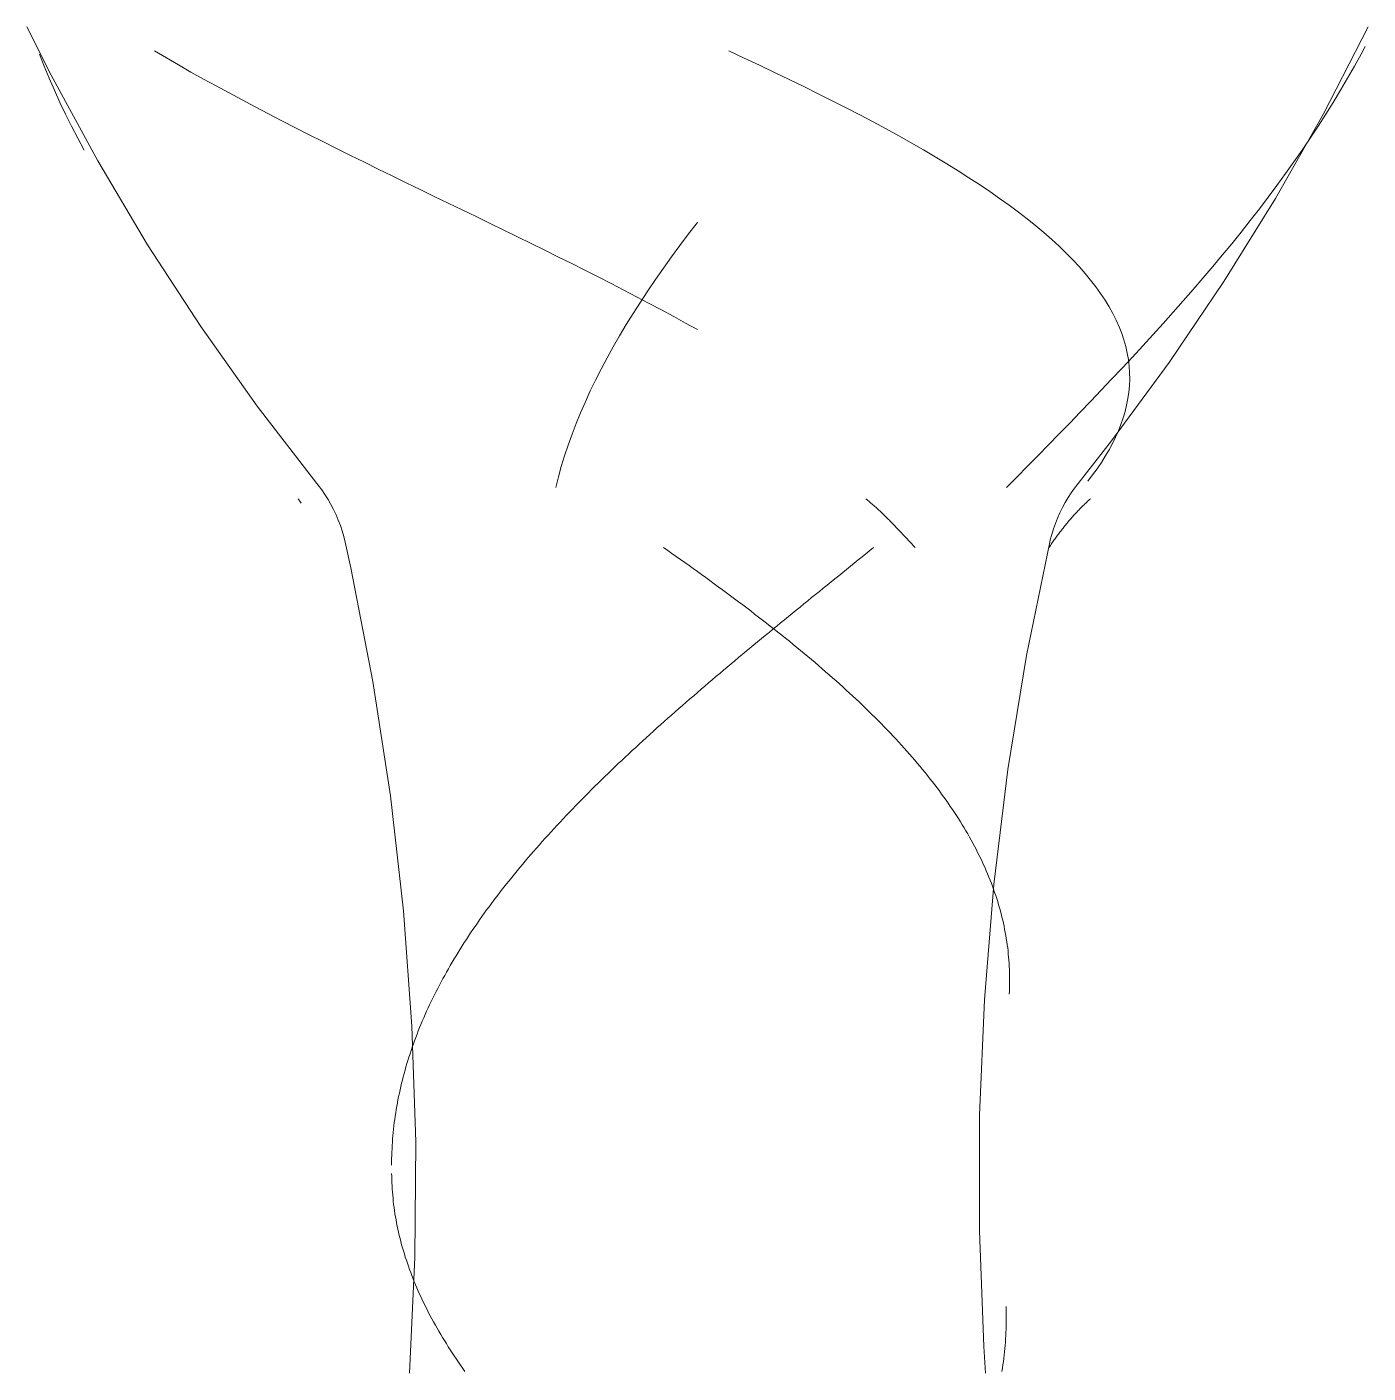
# Model space of a CAD drawing. Header units: inches. Extents: x -54880 to -186, y -265 to 853.
# Drawn here: x -53997.91 to -53979.28, y 101.31 to 120 of the extents above; entities that cross this region are included whole.
import ezdxf

# ---------------------------------------------------------------- set-up
doc = ezdxf.new("R2010")
doc.units = ezdxf.units.IN
doc.header["$MEASUREMENT"] = 0
doc.layers.add('Q-SPCQ', color=91, linetype='Continuous', lineweight=9)

# ---------------------------------------------------------------- blocks, each defined once
blk = doc.blocks.new('FP_245-Section 1')
at = {"layer": 'Q-SPCQ'}
for p, q in [((22155.267, 112.687), (22155.213, 112.644)), ((22155.321, 112.731), (22155.267, 112.687)), ((22155.374, 112.774), (22155.321, 112.731)), ((22155.052, 112.513), (22154.998, 112.469)), ((22155.106, 112.557), (22155.052, 112.513)), ((22155.16, 112.6), (22155.106, 112.557)), ((22155.213, 112.644), (22155.16, 112.6)), ((22152.928, 112.439), (22152.986, 112.397)), ((22152.986, 112.397), (22153.044, 112.355)), ((22153.044, 112.355), (22153.102, 112.313)), ((22153.102, 112.313), (22153.16, 112.271)), ((22154.837, 112.339), (22154.783, 112.295)), ((22154.891, 112.382), (22154.837, 112.339)), ((22154.945, 112.426), (22154.891, 112.382)), ((22154.998, 112.469), (22154.945, 112.426)), ((22153.16, 112.271), (22153.217, 112.229)), ((22153.217, 112.229), (22153.274, 112.187)), ((22153.274, 112.187), (22153.331, 112.145)), ((22153.331, 112.145), (22153.388, 112.103)), ((22154.621, 112.164), (22154.567, 112.12)), ((22154.675, 112.208), (22154.621, 112.164)), ((22154.729, 112.251), (22154.675, 112.208)), ((22154.783, 112.295), (22154.729, 112.251)), ((22153.388, 112.103), (22153.444, 112.061)), ((22153.444, 112.061), (22153.5, 112.019)), ((22153.5, 112.019), (22153.556, 111.976)), ((22153.556, 111.976), (22153.612, 111.934)), ((22154.352, 111.945), (22154.298, 111.902)), ((22154.406, 111.989), (22154.352, 111.945)), ((22154.459, 112.033), (22154.406, 111.989)), ((22154.513, 112.077), (22154.459, 112.033)), ((22154.567, 112.12), (22154.513, 112.077)), ((22153.612, 111.934), (22153.667, 111.892)), ((22153.667, 111.892), (22153.722, 111.85)), ((22153.722, 111.85), (22153.777, 111.808)), ((22153.777, 111.808), (22153.831, 111.766)), ((22153.831, 111.766), (22153.885, 111.724)), ((22154.137, 111.77), (22154.083, 111.727)), ((22154.191, 111.814), (22154.137, 111.77)), ((22154.244, 111.858), (22154.191, 111.814)), ((22154.298, 111.902), (22154.244, 111.858)), ((22153.923, 111.595), (22153.87, 111.551)), ((22153.885, 111.724), (22153.939, 111.682)), ((22153.976, 111.639), (22153.923, 111.595)), ((22153.939, 111.682), (22153.993, 111.639)), ((22154.03, 111.683), (22153.976, 111.639)), ((22153.993, 111.639), (22154.046, 111.597)), ((22154.083, 111.727), (22154.03, 111.683)), ((22154.046, 111.597), (22154.099, 111.555)), ((22153.71, 111.42), (22153.657, 111.376)), ((22153.763, 111.464), (22153.71, 111.42)), ((22153.816, 111.508), (22153.763, 111.464)), ((22153.87, 111.551), (22153.816, 111.508)), ((22154.099, 111.555), (22154.152, 111.513)), ((22154.152, 111.513), (22154.204, 111.471)), ((22154.204, 111.471), (22154.256, 111.428)), ((22154.256, 111.428), (22154.308, 111.386)), ((22154.308, 111.386), (22154.359, 111.344)), ((22153.446, 111.201), (22153.394, 111.157)), ((22153.499, 111.244), (22153.446, 111.201)), ((22153.551, 111.288), (22153.499, 111.244)), ((22153.604, 111.332), (22153.551, 111.288)), ((22153.657, 111.376), (22153.604, 111.332)), ((22154.359, 111.344), (22154.41, 111.302)), ((22154.41, 111.302), (22154.461, 111.26)), ((22154.461, 111.26), (22154.511, 111.217)), ((22154.511, 111.217), (22154.561, 111.175)), ((22153.237, 111.025), (22153.185, 110.981)), ((22153.289, 111.069), (22153.237, 111.025)), ((22153.341, 111.113), (22153.289, 111.069)), ((22153.394, 111.157), (22153.341, 111.113)), ((22154.561, 111.175), (22154.61, 111.133)), ((22154.61, 111.133), (22154.66, 111.091)), ((22154.66, 111.091), (22154.708, 111.048)), ((22154.708, 111.048), (22154.757, 111.006)), ((22154.757, 111.006), (22154.805, 110.964)), ((22153.03, 110.849), (22152.979, 110.805)), ((22153.082, 110.893), (22153.03, 110.849)), ((22153.133, 110.937), (22153.082, 110.893)), ((22153.185, 110.981), (22153.133, 110.937)), ((22154.805, 110.964), (22154.853, 110.921)), ((22154.853, 110.921), (22154.9, 110.879)), ((22154.9, 110.879), (22154.947, 110.837)), ((22154.947, 110.837), (22154.994, 110.794)), ((22152.979, 110.805), (22152.928, 110.761)), ((22154.994, 110.794), (22155.04, 110.752)), ((22155.04, 110.752), (22155.085, 110.71)), ((22155.085, 110.71), (22155.131, 110.667)), ((22155.131, 110.667), (22155.176, 110.625)), ((22155.176, 110.625), (22155.22, 110.583)), ((22155.22, 110.583), (22155.264, 110.54)), ((22155.264, 110.54), (22155.308, 110.498)), ((22155.308, 110.498), (22155.351, 110.455)), ((22155.351, 110.455), (22155.394, 110.413)), ((22155.394, 110.413), (22155.437, 110.371)), ((22155.437, 110.371), (22155.479, 110.328)), ((22155.479, 110.328), (22155.52, 110.286)), ((22155.52, 110.286), (22155.561, 110.243)), ((22155.561, 110.243), (22155.602, 110.201)), ((22155.602, 110.201), (22155.642, 110.159)), ((22155.642, 110.159), (22155.682, 110.116)), ((22155.682, 110.116), (22155.721, 110.074)), ((22155.721, 110.074), (22155.76, 110.031)), ((22155.76, 110.031), (22155.799, 109.989)), ((22155.799, 109.989), (22155.837, 109.946)), ((22155.837, 109.946), (22155.874, 109.904)), ((22155.874, 109.904), (22155.911, 109.861)), ((22155.911, 109.861), (22155.948, 109.819)), ((22155.948, 109.819), (22155.984, 109.776)), ((22155.984, 109.776), (22156.02, 109.734)), ((22156.02, 109.734), (22156.055, 109.691)), ((22156.055, 109.691), (22156.089, 109.649)), ((22156.089, 109.649), (22156.124, 109.606)), ((22156.124, 109.606), (22156.157, 109.564)), ((22156.157, 109.564), (22156.191, 109.521)), ((22156.191, 109.521), (22156.224, 109.479)), ((22156.224, 109.479), (22156.256, 109.436)), ((22156.256, 109.436), (22156.288, 109.393)), ((22156.288, 109.393), (22156.319, 109.351)), ((22156.319, 109.351), (22156.35, 109.308)), ((22156.35, 109.308), (22156.38, 109.266)), ((22156.38, 109.266), (22156.41, 109.223)), ((22156.41, 109.223), (22156.439, 109.18)), ((22156.439, 109.18), (22156.468, 109.138)), ((22156.468, 109.138), (22156.497, 109.095)), ((22156.497, 109.095), (22156.525, 109.053)), ((22156.525, 109.053), (22156.552, 109.01)), ((22156.552, 109.01), (22156.579, 108.967)), ((22156.579, 108.967), (22156.605, 108.925)), ((22156.605, 108.925), (22156.631, 108.882)), ((22156.631, 108.882), (22156.656, 108.84)), ((22156.656, 108.84), (22156.681, 108.797)), ((22156.681, 108.797), (22156.706, 108.754)), ((22156.706, 108.754), (22156.729, 108.712)), ((22156.729, 108.712), (22156.753, 108.669)), ((22156.753, 108.669), (22156.775, 108.626)), ((22156.775, 108.626), (22156.798, 108.584)), ((22156.798, 108.584), (22156.819, 108.541)), ((22156.819, 108.541), (22156.841, 108.498)), ((22156.841, 108.498), (22156.861, 108.455)), ((22156.861, 108.455), (22156.882, 108.413)), ((22156.882, 108.413), (22156.901, 108.37)), ((22156.901, 108.37), (22156.921, 108.327)), ((22156.921, 108.327), (22156.939, 108.285)), ((22156.939, 108.285), (22156.957, 108.242)), ((22156.957, 108.242), (22156.975, 108.199)), ((22156.975, 108.199), (22156.992, 108.157)), ((22156.992, 108.157), (22157.009, 108.114)), ((22157.009, 108.114), (22157.025, 108.071)), ((22157.025, 108.071), (22157.04, 108.028)), ((22157.04, 108.028), (22157.055, 107.986)), ((22157.055, 107.986), (22157.07, 107.943)), ((22157.07, 107.943), (22157.084, 107.9)), ((22157.084, 107.9), (22157.097, 107.857)), ((22157.097, 107.857), (22157.11, 107.815)), ((22157.11, 107.815), (22157.122, 107.772)), ((22157.122, 107.772), (22157.134, 107.729)), ((22157.134, 107.729), (22157.145, 107.686)), ((22157.145, 107.686), (22157.156, 107.643)), ((22157.156, 107.643), (22157.167, 107.601)), ((22157.167, 107.601), (22157.176, 107.558)), ((22157.176, 107.558), (22157.186, 107.515)), ((22157.186, 107.515), (22157.194, 107.472)), ((22157.194, 107.472), (22157.202, 107.429)), ((22157.202, 107.429), (22157.21, 107.387)), ((22157.21, 107.387), (22157.217, 107.344)), ((22157.217, 107.344), (22157.224, 107.301)), ((22157.224, 107.301), (22157.23, 107.258)), ((22157.23, 107.258), (22157.236, 107.215)), ((22157.236, 107.215), (22157.241, 107.173)), ((22157.241, 107.173), (22157.245, 107.13)), ((22157.245, 107.13), (22157.249, 107.087)), ((22157.249, 107.087), (22157.253, 107.044)), ((22157.253, 107.044), (22157.256, 107.001)), ((22157.256, 107.001), (22157.258, 106.958)), ((22157.258, 106.958), (22157.26, 106.916)), ((22157.26, 106.916), (22157.261, 106.873)), ((22157.261, 106.873), (22157.262, 106.83)), ((22157.262, 106.83), (22157.263, 106.787)), ((22157.263, 106.787), (22157.262, 106.744)), ((22157.262, 106.744), (22157.262, 106.701)), ((22157.259, 106.616), (22157.257, 106.573)), ((22157.261, 106.658), (22157.259, 106.616)), ((22157.262, 106.701), (22157.261, 106.658)), ((22157.214, 102.239), (22157.215, 102.194)), ((22157.215, 102.194), (22157.216, 102.149)), ((22157.216, 102.149), (22157.217, 102.104)), ((22157.217, 102.058), (22157.216, 102.013)), ((22157.217, 102.104), (22157.217, 102.058)), ((22157.212, 101.878), (22157.21, 101.832)), ((22157.214, 101.923), (22157.212, 101.878)), ((22157.216, 101.968), (22157.214, 101.923)), ((22157.216, 102.013), (22157.216, 101.968)), ((22157.201, 101.697), (22157.197, 101.652)), ((22157.204, 101.742), (22157.201, 101.697)), ((22157.207, 101.787), (22157.204, 101.742)), ((22157.21, 101.832), (22157.207, 101.787)), ((22157.182, 101.516), (22157.176, 101.471)), ((22157.187, 101.561), (22157.182, 101.516)), ((22157.192, 101.606), (22157.187, 101.561)), ((22157.197, 101.652), (22157.192, 101.606)), ((22157.163, 101.38), (22157.156, 101.335)), ((22157.17, 101.426), (22157.163, 101.38)), ((22157.176, 101.471), (22157.17, 101.426))]:
    blk.add_line(p, q, dxfattribs=at)
at = {"layer": 'Q-SPCQ', "flags": 128}
blk.add_lwpolyline([(22157.82, 112.849), (22157.498, 111.275), (22157.24, 109.69), (22157.045, 108.096), (22156.913, 106.496), (22156.846, 104.891), (22156.843, 103.285), (22156.905, 101.68), (22156.928, 101.312)], dxfattribs=at)
blk = doc.blocks.new('FP_246-Section 1')
at = {"layer": 'Q-SPCQ'}
for p, q in [((22152.455, 112.774), (22152.515, 112.733)), ((22152.515, 112.733), (22152.574, 112.691)), ((22152.574, 112.691), (22152.634, 112.649)), ((22152.634, 112.649), (22152.693, 112.607)), ((22152.693, 112.607), (22152.752, 112.565)), ((22152.752, 112.565), (22152.811, 112.523)), ((22152.811, 112.523), (22152.869, 112.481)), ((22152.869, 112.481), (22152.928, 112.439)), ((22152.824, 110.671), (22152.772, 110.627)), ((22152.876, 110.716), (22152.824, 110.671)), ((22152.928, 110.761), (22152.876, 110.716)), ((22152.567, 110.447), (22152.517, 110.402)), ((22152.618, 110.492), (22152.567, 110.447)), ((22152.67, 110.537), (22152.618, 110.492)), ((22152.721, 110.582), (22152.67, 110.537)), ((22152.772, 110.627), (22152.721, 110.582)), ((22152.366, 110.268), (22152.316, 110.223)), ((22152.416, 110.312), (22152.366, 110.268)), ((22152.466, 110.357), (22152.416, 110.312)), ((22152.517, 110.402), (22152.466, 110.357)), ((22152.168, 110.088), (22152.119, 110.043)), ((22152.217, 110.133), (22152.168, 110.088)), ((22152.266, 110.178), (22152.217, 110.133)), ((22152.316, 110.223), (22152.266, 110.178)), ((22151.973, 109.908), (22151.925, 109.863)), ((22152.021, 109.953), (22151.973, 109.908)), ((22152.07, 109.998), (22152.021, 109.953)), ((22152.119, 110.043), (22152.07, 109.998)), ((22151.782, 109.728), (22151.735, 109.683)), ((22151.829, 109.773), (22151.782, 109.728)), ((22151.877, 109.818), (22151.829, 109.773)), ((22151.925, 109.863), (22151.877, 109.818)), ((22151.596, 109.548), (22151.55, 109.503)), ((22151.642, 109.593), (22151.596, 109.548)), ((22151.688, 109.638), (22151.642, 109.593)), ((22151.735, 109.683), (22151.688, 109.638)), ((22151.368, 109.323), (22151.324, 109.277)), ((22151.413, 109.368), (22151.368, 109.323)), ((22151.458, 109.413), (22151.413, 109.368)), ((22151.504, 109.458), (22151.458, 109.413)), ((22151.55, 109.503), (22151.504, 109.458)), ((22151.192, 109.142), (22151.149, 109.097)), ((22151.236, 109.187), (22151.192, 109.142)), ((22151.28, 109.232), (22151.236, 109.187)), ((22151.324, 109.277), (22151.28, 109.232)), ((22151.02, 108.962), (22150.978, 108.917)), ((22151.063, 109.007), (22151.02, 108.962)), ((22151.105, 109.052), (22151.063, 109.007)), ((22151.149, 109.097), (22151.105, 109.052)), ((22150.853, 108.781), (22150.813, 108.736)), ((22150.895, 108.826), (22150.853, 108.781)), ((22150.936, 108.871), (22150.895, 108.826)), ((22150.978, 108.917), (22150.936, 108.871)), ((22150.692, 108.6), (22150.652, 108.555)), ((22150.732, 108.646), (22150.692, 108.6)), ((22150.772, 108.691), (22150.732, 108.646)), ((22150.813, 108.736), (22150.772, 108.691)), ((22150.536, 108.42), (22150.497, 108.374)), ((22150.574, 108.465), (22150.536, 108.42)), ((22150.613, 108.51), (22150.574, 108.465)), ((22150.652, 108.555), (22150.613, 108.51)), ((22150.385, 108.239), (22150.348, 108.194)), ((22150.422, 108.284), (22150.385, 108.239)), ((22150.46, 108.329), (22150.422, 108.284)), ((22150.497, 108.374), (22150.46, 108.329)), ((22150.24, 108.058), (22150.204, 108.013)), ((22150.275, 108.103), (22150.24, 108.058)), ((22150.312, 108.148), (22150.275, 108.103)), ((22150.348, 108.194), (22150.312, 108.148)), ((22150.067, 107.832), (22150.033, 107.786)), ((22150.1, 107.877), (22150.067, 107.832)), ((22150.135, 107.922), (22150.1, 107.877)), ((22150.169, 107.967), (22150.135, 107.922)), ((22150.204, 108.013), (22150.169, 107.967)), ((22149.935, 107.65), (22149.903, 107.605)), ((22149.967, 107.696), (22149.935, 107.65)), ((22150, 107.741), (22149.967, 107.696)), ((22150.033, 107.786), (22150, 107.741)), ((22149.809, 107.469), (22149.778, 107.424)), ((22149.84, 107.514), (22149.809, 107.469)), ((22149.871, 107.56), (22149.84, 107.514)), ((22149.903, 107.605), (22149.871, 107.56)), ((22149.689, 107.288), (22149.66, 107.243)), ((22149.719, 107.333), (22149.689, 107.288)), ((22149.748, 107.379), (22149.719, 107.333)), ((22149.778, 107.424), (22149.748, 107.379)), ((22149.576, 107.107), (22149.549, 107.061)), ((22149.604, 107.152), (22149.576, 107.107)), ((22149.632, 107.197), (22149.604, 107.152)), ((22149.66, 107.243), (22149.632, 107.197)), ((22149.469, 106.925), (22149.443, 106.88)), ((22149.495, 106.97), (22149.469, 106.925)), ((22149.522, 107.016), (22149.495, 106.97)), ((22149.549, 107.061), (22149.522, 107.016)), ((22149.369, 106.744), (22149.345, 106.698)), ((22149.393, 106.789), (22149.369, 106.744)), ((22149.418, 106.834), (22149.393, 106.789)), ((22149.443, 106.88), (22149.418, 106.834)), ((22149.275, 106.562), (22149.252, 106.517)), ((22149.298, 106.608), (22149.275, 106.562)), ((22149.321, 106.653), (22149.298, 106.608)), ((22149.345, 106.698), (22149.321, 106.653)), ((22149.167, 106.335), (22149.147, 106.29)), ((22149.188, 106.381), (22149.167, 106.335)), ((22149.209, 106.426), (22149.188, 106.381)), ((22149.23, 106.471), (22149.209, 106.426)), ((22149.252, 106.517), (22149.23, 106.471)), ((22149.088, 106.153), (22149.07, 106.108)), ((22149.107, 106.199), (22149.088, 106.153)), ((22149.127, 106.244), (22149.107, 106.199)), ((22149.147, 106.29), (22149.127, 106.244)), ((22149.016, 105.972), (22148.999, 105.926)), ((22149.034, 106.017), (22149.016, 105.972)), ((22149.051, 106.063), (22149.034, 106.017)), ((22149.07, 106.108), (22149.051, 106.063)), ((22148.951, 105.79), (22148.936, 105.745)), ((22148.967, 105.835), (22148.951, 105.79)), ((22148.983, 105.881), (22148.967, 105.835)), ((22148.999, 105.926), (22148.983, 105.881)), ((22148.893, 105.608), (22148.88, 105.563)), ((22148.907, 105.654), (22148.893, 105.608)), ((22148.921, 105.699), (22148.907, 105.654)), ((22148.936, 105.745), (22148.921, 105.699)), ((22148.842, 105.426), (22148.83, 105.381)), ((22148.854, 105.472), (22148.842, 105.426)), ((22148.867, 105.517), (22148.854, 105.472)), ((22148.88, 105.563), (22148.867, 105.517)), ((22148.798, 105.245), (22148.788, 105.199)), ((22148.808, 105.29), (22148.798, 105.245)), ((22148.819, 105.336), (22148.808, 105.29)), ((22148.83, 105.381), (22148.819, 105.336)), ((22148.76, 105.063), (22148.752, 105.017)), ((22148.769, 105.108), (22148.76, 105.063)), ((22148.778, 105.154), (22148.769, 105.108)), ((22148.788, 105.199), (22148.778, 105.154)), ((22148.73, 104.881), (22148.724, 104.835)), ((22148.737, 104.926), (22148.73, 104.881)), ((22148.745, 104.972), (22148.737, 104.926)), ((22148.752, 105.017), (22148.745, 104.972)), ((22148.703, 104.654), (22148.698, 104.608)), ((22148.707, 104.699), (22148.703, 104.654)), ((22148.712, 104.744), (22148.707, 104.699)), ((22148.718, 104.79), (22148.712, 104.744)), ((22148.724, 104.835), (22148.718, 104.79)), ((22148.688, 104.472), (22148.686, 104.426)), ((22148.691, 104.517), (22148.688, 104.472)), ((22148.695, 104.563), (22148.691, 104.517)), ((22148.698, 104.608), (22148.695, 104.563)), ((22148.683, 104.335), (22148.681, 104.29)), ((22148.681, 104.29), (22148.681, 104.244)), ((22148.684, 104.381), (22148.683, 104.335)), ((22148.686, 104.426), (22148.684, 104.381)), ((22148.681, 104.244), (22148.681, 104.199)), ((22148.681, 104.084), (22148.682, 104.041)), ((22148.682, 104.041), (22148.683, 103.998)), ((22148.683, 103.998), (22148.684, 103.955)), ((22148.684, 103.955), (22148.686, 103.912)), ((22148.686, 103.912), (22148.689, 103.869)), ((22148.689, 103.869), (22148.692, 103.826)), ((22148.692, 103.826), (22148.696, 103.783)), ((22148.696, 103.783), (22148.7, 103.74)), ((22148.7, 103.74), (22148.704, 103.697)), ((22148.704, 103.697), (22148.709, 103.654)), ((22148.709, 103.654), (22148.715, 103.611)), ((22148.715, 103.611), (22148.721, 103.568)), ((22148.721, 103.568), (22148.727, 103.525)), ((22148.727, 103.525), (22148.735, 103.482)), ((22148.735, 103.482), (22148.742, 103.439)), ((22148.742, 103.439), (22148.75, 103.396)), ((22148.75, 103.396), (22148.759, 103.353)), ((22148.759, 103.353), (22148.768, 103.31)), ((22148.768, 103.31), (22148.777, 103.267)), ((22148.777, 103.267), (22148.787, 103.224)), ((22148.787, 103.224), (22148.798, 103.181)), ((22148.798, 103.181), (22148.809, 103.138)), ((22148.809, 103.138), (22148.82, 103.095)), ((22148.82, 103.095), (22148.832, 103.052)), ((22148.832, 103.052), (22148.845, 103.009)), ((22148.845, 103.009), (22148.858, 102.966)), ((22148.858, 102.966), (22148.871, 102.923)), ((22148.871, 102.923), (22148.885, 102.881)), ((22148.885, 102.881), (22148.9, 102.838)), ((22148.9, 102.838), (22148.914, 102.795)), ((22148.914, 102.795), (22148.93, 102.752)), ((22148.93, 102.752), (22148.946, 102.709)), ((22148.946, 102.709), (22148.962, 102.666)), ((22148.962, 102.666), (22148.979, 102.623)), ((22148.979, 102.623), (22148.996, 102.58)), ((22148.996, 102.58), (22149.014, 102.537)), ((22149.014, 102.537), (22149.032, 102.494)), ((22149.032, 102.494), (22149.051, 102.451)), ((22149.051, 102.451), (22149.07, 102.408)), ((22149.07, 102.408), (22149.09, 102.365)), ((22149.09, 102.365), (22149.11, 102.322)), ((22149.11, 102.322), (22149.131, 102.279)), ((22149.131, 102.279), (22149.152, 102.236)), ((22149.152, 102.236), (22149.173, 102.193)), ((22149.173, 102.193), (22149.195, 102.15)), ((22149.195, 102.15), (22149.218, 102.108)), ((22149.218, 102.108), (22149.241, 102.065)), ((22149.241, 102.065), (22149.264, 102.022)), ((22149.264, 102.022), (22149.288, 101.979)), ((22149.288, 101.979), (22149.312, 101.936)), ((22149.312, 101.936), (22149.337, 101.893)), ((22149.337, 101.893), (22149.362, 101.85)), ((22149.362, 101.85), (22149.388, 101.807)), ((22149.388, 101.807), (22149.414, 101.764)), ((22149.414, 101.764), (22149.441, 101.721)), ((22149.441, 101.721), (22149.468, 101.678)), ((22149.468, 101.678), (22149.495, 101.635)), ((22149.495, 101.635), (22149.523, 101.593)), ((22149.523, 101.593), (22149.551, 101.55)), ((22149.551, 101.55), (22149.58, 101.507)), ((22149.58, 101.507), (22149.609, 101.464)), ((22149.609, 101.464), (22149.639, 101.421)), ((22149.639, 101.421), (22149.669, 101.378)), ((22149.669, 101.378), (22149.699, 101.335))]:
    blk.add_line(p, q, dxfattribs=at)
at = {"layer": 'Q-SPCQ', "flags": 128}
blk.add_lwpolyline([(22148.928, 101.312), (22149.004, 102.917), (22149.016, 104.523), (22148.963, 106.128), (22148.847, 107.73), (22148.666, 109.325), (22148.422, 110.913), (22148.115, 112.489), (22148.035, 112.849)], dxfattribs=at)
blk = doc.blocks.new('FP_247-Section 1')
at = {"layer": 'Q-SPCQ'}
for p, q in [((22153.364, 119.666), (22153.578, 119.566)), ((22162.144, 119.623), (22162.052, 119.455)), ((22162.2, 119.728), (22162.144, 119.623)), ((22153.578, 119.566), (22153.789, 119.467)), ((22153.789, 119.467), (22153.998, 119.369)), ((22162.052, 119.455), (22161.957, 119.287)), ((22153.998, 119.369), (22154.203, 119.27)), ((22154.203, 119.27), (22154.406, 119.172)), ((22161.957, 119.287), (22161.859, 119.12)), ((22154.406, 119.172), (22154.605, 119.073)), ((22154.605, 119.073), (22154.8, 118.975)), ((22161.859, 119.12), (22161.758, 118.953)), ((22154.8, 118.975), (22154.993, 118.877)), ((22154.993, 118.877), (22155.181, 118.779)), ((22161.758, 118.953), (22161.654, 118.787)), ((22155.181, 118.779), (22155.366, 118.682)), ((22155.366, 118.682), (22155.547, 118.584)), ((22161.654, 118.787), (22161.547, 118.621)), ((22155.547, 118.584), (22155.724, 118.487)), ((22155.724, 118.487), (22155.897, 118.39)), ((22161.547, 118.621), (22161.438, 118.456)), ((22155.897, 118.39), (22156.066, 118.293)), ((22156.066, 118.293), (22156.23, 118.196)), ((22161.438, 118.456), (22161.326, 118.291)), ((22156.23, 118.196), (22156.391, 118.1)), ((22161.212, 118.127), (22161.095, 117.963)), ((22161.326, 118.291), (22161.212, 118.127)), ((22156.391, 118.1), (22156.547, 118.003)), ((22156.547, 118.003), (22156.698, 117.907)), ((22161.095, 117.963), (22160.976, 117.8)), ((22156.698, 117.907), (22156.845, 117.811)), ((22156.845, 117.811), (22156.987, 117.715)), ((22160.976, 117.8), (22160.854, 117.637)), ((22156.987, 117.715), (22157.124, 117.619)), ((22157.124, 117.619), (22157.257, 117.524)), ((22160.854, 117.637), (22160.731, 117.475)), ((22157.257, 117.524), (22157.385, 117.429)), ((22157.385, 117.429), (22157.508, 117.334)), ((22160.731, 117.475), (22160.605, 117.313)), ((22157.508, 117.334), (22157.626, 117.239)), ((22157.626, 117.239), (22157.739, 117.144)), ((22160.605, 117.313), (22160.477, 117.152)), ((22157.739, 117.144), (22157.847, 117.049)), ((22157.847, 117.049), (22157.95, 116.955)), ((22160.348, 116.991), (22160.216, 116.831)), ((22160.477, 117.152), (22160.348, 116.991)), ((22157.95, 116.955), (22158.048, 116.861)), ((22158.048, 116.861), (22158.14, 116.767)), ((22160.216, 116.831), (22160.083, 116.672)), ((22158.14, 116.767), (22158.228, 116.673)), ((22158.228, 116.673), (22158.31, 116.579)), ((22160.083, 116.672), (22159.948, 116.513)), ((22158.31, 116.579), (22158.388, 116.486)), ((22158.388, 116.486), (22158.46, 116.393)), ((22159.948, 116.513), (22159.812, 116.355)), ((22158.46, 116.393), (22158.527, 116.3)), ((22158.527, 116.3), (22158.588, 116.207)), ((22159.812, 116.355), (22159.675, 116.197)), ((22158.588, 116.207), (22158.645, 116.115)), ((22158.645, 116.115), (22158.696, 116.022)), ((22159.675, 116.197), (22159.536, 116.04)), ((22158.696, 116.022), (22158.742, 115.93)), ((22158.742, 115.93), (22158.783, 115.838)), ((22159.396, 115.883), (22159.254, 115.727)), ((22159.536, 116.04), (22159.396, 115.883)), ((22158.783, 115.838), (22158.819, 115.746)), ((22158.819, 115.746), (22158.85, 115.655)), ((22159.254, 115.727), (22159.112, 115.572)), ((22158.85, 115.655), (22158.876, 115.563)), ((22158.876, 115.563), (22158.897, 115.472)), ((22159.112, 115.572), (22158.969, 115.417)), ((22158.969, 115.417), (22158.825, 115.262)), ((22158.897, 115.472), (22158.912, 115.381)), ((22158.912, 115.381), (22158.923, 115.29)), ((22158.825, 115.262), (22158.68, 115.109)), ((22158.923, 115.29), (22158.929, 115.2)), ((22158.929, 115.2), (22158.93, 115.109)), ((22158.535, 114.956), (22158.39, 114.803)), ((22158.68, 115.109), (22158.535, 114.956)), ((22158.918, 114.929), (22158.905, 114.84)), ((22158.927, 115.019), (22158.918, 114.929)), ((22158.93, 115.109), (22158.927, 115.019)), ((22158.39, 114.803), (22158.244, 114.652)), ((22158.888, 114.75), (22158.866, 114.661)), ((22158.905, 114.84), (22158.888, 114.75)), ((22158.244, 114.652), (22158.097, 114.5)), ((22158.839, 114.572), (22158.808, 114.483)), ((22158.866, 114.661), (22158.839, 114.572)), ((22158.097, 114.5), (22157.951, 114.35)), ((22158.773, 114.394), (22158.734, 114.306)), ((22158.808, 114.483), (22158.773, 114.394)), ((22157.804, 114.2), (22157.658, 114.051)), ((22157.951, 114.35), (22157.804, 114.2)), ((22158.69, 114.218), (22158.643, 114.13)), ((22158.734, 114.306), (22158.69, 114.218)), ((22157.658, 114.051), (22157.512, 113.902)), ((22158.592, 114.042), (22158.537, 113.955)), ((22158.643, 114.13), (22158.592, 114.042)), ((22157.512, 113.902), (22157.366, 113.754)), ((22158.478, 113.867), (22158.416, 113.78)), ((22158.537, 113.955), (22158.478, 113.867)), ((22157.366, 113.754), (22157.22, 113.607)), ((22158.416, 113.78), (22158.35, 113.693))]:
    blk.add_line(p, q, dxfattribs=at)
at = {"layer": 'Q-SPCQ', "flags": 128}
blk.add_lwpolyline([(22162.24, 120), (22161.621, 118.795), (22160.953, 117.616), (22160.239, 116.465), (22159.48, 115.343), (22158.676, 114.252), (22158.213, 113.662)], dxfattribs=at)
blk = doc.blocks.new('FP_248-Section 1')
at = {"layer": 'Q-SPCQ'}
for p, q in [((22143.789, 119.623), (22143.855, 119.455)), ((22145.387, 119.667), (22145.553, 119.569)), ((22143.855, 119.455), (22143.925, 119.287)), ((22145.553, 119.569), (22145.722, 119.472)), ((22145.722, 119.472), (22145.893, 119.374)), ((22143.925, 119.287), (22143.998, 119.12)), ((22145.893, 119.374), (22146.067, 119.277)), ((22146.067, 119.277), (22146.244, 119.18)), ((22143.998, 119.12), (22144.074, 118.953)), ((22146.244, 119.18), (22146.423, 119.083)), ((22146.423, 119.083), (22146.604, 118.986)), ((22144.074, 118.953), (22144.154, 118.787)), ((22146.604, 118.986), (22146.786, 118.889)), ((22146.786, 118.889), (22146.971, 118.793)), ((22144.154, 118.787), (22144.237, 118.621)), ((22146.971, 118.793), (22147.158, 118.696)), ((22147.158, 118.696), (22147.345, 118.6)), ((22144.237, 118.621), (22144.323, 118.456)), ((22147.345, 118.6), (22147.535, 118.504)), ((22147.535, 118.504), (22147.725, 118.408)), ((22144.323, 118.456), (22144.412, 118.291)), ((22147.725, 118.408), (22147.917, 118.313)), ((22147.917, 118.313), (22148.109, 118.217)), ((22148.109, 118.217), (22148.302, 118.122)), ((22148.302, 118.122), (22148.496, 118.027)), ((22148.496, 118.027), (22148.69, 117.932)), ((22148.69, 117.932), (22148.884, 117.837)), ((22148.884, 117.837), (22149.078, 117.742)), ((22149.078, 117.742), (22149.273, 117.648)), ((22149.273, 117.648), (22149.467, 117.554)), ((22149.467, 117.554), (22149.661, 117.46)), ((22149.661, 117.46), (22149.854, 117.366)), ((22149.854, 117.366), (22150.047, 117.272)), ((22150.047, 117.272), (22150.239, 117.179)), ((22150.239, 117.179), (22150.43, 117.085)), ((22152.928, 117.286), (22152.805, 117.126)), ((22150.43, 117.085), (22150.62, 116.992)), ((22150.62, 116.992), (22150.808, 116.899)), ((22152.805, 117.126), (22152.685, 116.967)), ((22150.808, 116.899), (22150.996, 116.806)), ((22150.996, 116.806), (22151.181, 116.714)), ((22152.568, 116.808), (22152.455, 116.65)), ((22152.685, 116.967), (22152.568, 116.808)), ((22151.181, 116.714), (22151.365, 116.621)), ((22151.365, 116.621), (22151.548, 116.529)), ((22152.455, 116.65), (22152.345, 116.492)), ((22151.548, 116.529), (22151.728, 116.437)), ((22151.728, 116.437), (22151.907, 116.345)), ((22152.345, 116.492), (22152.238, 116.335)), ((22151.907, 116.345), (22152.083, 116.254)), ((22152.083, 116.254), (22152.257, 116.162)), ((22152.238, 116.335), (22152.135, 116.178)), ((22152.135, 116.178), (22152.035, 116.022)), ((22152.257, 116.162), (22152.429, 116.071)), ((22152.429, 116.071), (22152.598, 115.98)), ((22151.939, 115.867), (22151.847, 115.712)), ((22152.035, 116.022), (22151.939, 115.867)), ((22152.598, 115.98), (22152.764, 115.889)), ((22152.764, 115.889), (22152.928, 115.798)), ((22151.847, 115.712), (22151.758, 115.557)), ((22151.758, 115.557), (22151.673, 115.404)), ((22151.673, 115.404), (22151.592, 115.251)), ((22151.592, 115.251), (22151.514, 115.098)), ((22151.44, 114.946), (22151.371, 114.795)), ((22151.514, 115.098), (22151.44, 114.946)), ((22151.371, 114.795), (22151.305, 114.644)), ((22151.305, 114.644), (22151.243, 114.494)), ((22151.243, 114.494), (22151.186, 114.345)), ((22151.132, 114.196), (22151.082, 114.048)), ((22151.186, 114.345), (22151.132, 114.196)), ((22151.082, 114.048), (22151.037, 113.9)), ((22151.037, 113.9), (22150.996, 113.753)), ((22150.996, 113.753), (22150.959, 113.607))]:
    blk.add_line(p, q, dxfattribs=at)
at = {"layer": 'Q-SPCQ', "flags": 128}
blk.add_lwpolyline([(22147.643, 113.662), (22146.815, 114.735), (22146.031, 115.84), (22145.292, 116.975), (22144.599, 118.139), (22143.953, 119.33), (22143.615, 120)], dxfattribs=at)
blk = doc.blocks.new('FP_249-Section 1')
at = {"layer": 'Q-SPCQ'}
for p, q in [((22155.268, 113.45), (22155.282, 113.439)), ((22155.282, 113.439), (22155.296, 113.427)), ((22158.371, 113.439), (22158.358, 113.427)), ((22158.384, 113.45), (22158.371, 113.439)), ((22155.296, 113.427), (22155.31, 113.415)), ((22155.31, 113.415), (22155.323, 113.403)), ((22155.323, 113.403), (22155.337, 113.391)), ((22155.337, 113.391), (22155.351, 113.379)), ((22155.351, 113.379), (22155.365, 113.367)), ((22155.365, 113.367), (22155.378, 113.355)), ((22155.378, 113.355), (22155.392, 113.343)), ((22155.392, 113.343), (22155.405, 113.331)), ((22155.405, 113.331), (22155.419, 113.318)), ((22155.419, 113.318), (22155.433, 113.306)), ((22155.433, 113.306), (22155.446, 113.293)), ((22155.446, 113.293), (22155.46, 113.281)), ((22155.46, 113.281), (22155.473, 113.268)), ((22155.473, 113.268), (22155.486, 113.255)), ((22155.486, 113.255), (22155.5, 113.242)), ((22158.187, 113.255), (22158.175, 113.242)), ((22158.199, 113.268), (22158.187, 113.255)), ((22158.211, 113.281), (22158.199, 113.268)), ((22158.223, 113.293), (22158.211, 113.281)), ((22158.235, 113.306), (22158.223, 113.293)), ((22158.247, 113.318), (22158.235, 113.306)), ((22158.259, 113.331), (22158.247, 113.318)), ((22158.271, 113.343), (22158.259, 113.331)), ((22158.283, 113.355), (22158.271, 113.343)), ((22158.296, 113.367), (22158.283, 113.355)), ((22158.308, 113.379), (22158.296, 113.367)), ((22158.321, 113.391), (22158.308, 113.379)), ((22158.333, 113.403), (22158.321, 113.391)), ((22158.346, 113.415), (22158.333, 113.403)), ((22158.358, 113.427), (22158.346, 113.415)), ((22155.5, 113.242), (22155.513, 113.23)), ((22155.513, 113.23), (22155.526, 113.217)), ((22155.526, 113.217), (22155.54, 113.204)), ((22155.54, 113.204), (22155.553, 113.191)), ((22155.553, 113.191), (22155.566, 113.177)), ((22155.566, 113.177), (22155.58, 113.164)), ((22155.58, 113.164), (22155.593, 113.151)), ((22155.593, 113.151), (22155.606, 113.138)), ((22155.606, 113.138), (22155.619, 113.124)), ((22155.619, 113.124), (22155.632, 113.111)), ((22155.632, 113.111), (22155.646, 113.097)), ((22155.646, 113.097), (22155.659, 113.084)), ((22155.659, 113.084), (22155.672, 113.07)), ((22155.672, 113.07), (22155.685, 113.057)), ((22158.027, 113.07), (22158.016, 113.057)), ((22158.038, 113.084), (22158.027, 113.07)), ((22158.049, 113.097), (22158.038, 113.084)), ((22158.06, 113.111), (22158.049, 113.097)), ((22158.071, 113.124), (22158.06, 113.111)), ((22158.082, 113.138), (22158.071, 113.124)), ((22158.094, 113.151), (22158.082, 113.138)), ((22158.105, 113.164), (22158.094, 113.151)), ((22158.117, 113.177), (22158.105, 113.164)), ((22158.128, 113.191), (22158.117, 113.177)), ((22158.14, 113.204), (22158.128, 113.191)), ((22158.151, 113.217), (22158.14, 113.204)), ((22158.163, 113.23), (22158.151, 113.217)), ((22158.175, 113.242), (22158.163, 113.23)), ((22155.685, 113.057), (22155.698, 113.043)), ((22155.698, 113.043), (22155.711, 113.029)), ((22155.711, 113.029), (22155.725, 113.015)), ((22155.725, 113.015), (22155.738, 113.002)), ((22155.738, 113.002), (22155.751, 112.988)), ((22155.751, 112.988), (22155.764, 112.974)), ((22155.764, 112.974), (22155.777, 112.96)), ((22155.777, 112.96), (22155.79, 112.946)), ((22155.79, 112.946), (22155.803, 112.932)), ((22155.803, 112.932), (22155.817, 112.918)), ((22155.817, 112.918), (22155.83, 112.903)), ((22155.83, 112.903), (22155.843, 112.889)), ((22155.843, 112.889), (22155.856, 112.875)), ((22155.856, 112.875), (22155.869, 112.861)), ((22157.879, 112.875), (22157.869, 112.861)), ((22157.889, 112.889), (22157.879, 112.875)), ((22157.899, 112.903), (22157.889, 112.889)), ((22157.91, 112.918), (22157.899, 112.903)), ((22157.92, 112.932), (22157.91, 112.918)), ((22157.93, 112.946), (22157.92, 112.932)), ((22157.941, 112.96), (22157.93, 112.946)), ((22157.951, 112.974), (22157.941, 112.96)), ((22157.962, 112.988), (22157.951, 112.974)), ((22157.972, 113.002), (22157.962, 112.988)), ((22157.983, 113.015), (22157.972, 113.002)), ((22157.994, 113.029), (22157.983, 113.015)), ((22158.005, 113.043), (22157.994, 113.029)), ((22158.016, 113.057), (22158.005, 113.043)), ((22155.869, 112.861), (22155.882, 112.846)), ((22155.882, 112.846), (22155.896, 112.832)), ((22155.896, 112.832), (22155.909, 112.818)), ((22155.909, 112.818), (22155.922, 112.803)), ((22155.922, 112.803), (22155.935, 112.789)), ((22155.935, 112.789), (22155.949, 112.774)), ((22157.82, 112.789), (22157.81, 112.774)), ((22157.83, 112.803), (22157.82, 112.789)), ((22157.839, 112.818), (22157.83, 112.803)), ((22157.849, 112.832), (22157.839, 112.818)), ((22157.859, 112.846), (22157.849, 112.832)), ((22157.869, 112.861), (22157.859, 112.846))]:
    blk.add_line(p, q, dxfattribs=at)
at = {"layer": 'Q-SPCQ', "flags": 128}
blk.add_lwpolyline([(22158.213, 113.662), (22158.164, 113.599), (22158.117, 113.533), (22158.074, 113.466), (22158.033, 113.398), (22157.995, 113.327), (22157.959, 113.256), (22157.927, 113.182), (22157.898, 113.108), (22157.871, 113.033), (22157.848, 112.956), (22157.827, 112.879), (22157.82, 112.849)], dxfattribs=at)
blk = doc.blocks.new('FP_250-Section 1')
at = {"layer": 'Q-SPCQ'}
for p, q in [((22147.381, 113.45), (22147.39, 113.439)), ((22147.39, 113.439), (22147.398, 113.427)), ((22147.398, 113.427), (22147.407, 113.415)), ((22147.407, 113.415), (22147.416, 113.403)), ((22147.416, 113.403), (22147.425, 113.391))]:
    blk.add_line(p, q, dxfattribs=at)
at = {"layer": 'Q-SPCQ', "flags": 128}
blk.add_lwpolyline([(22148.035, 112.849), (22148.016, 112.926), (22147.994, 113.003), (22147.969, 113.079), (22147.94, 113.154), (22147.909, 113.228), (22147.875, 113.3), (22147.838, 113.371), (22147.798, 113.44), (22147.755, 113.508), (22147.71, 113.574), (22147.662, 113.638), (22147.643, 113.662)], dxfattribs=at)
blk = doc.blocks.new('Basketball_Backstop-Performance_Sports_Systems-3103-Ceiling_Hung - 27_-0_ to 27_-11 7_8_-652462-Section 1')
at = {"layer": 'Q-SPCQ'}
for name in ['FP_248-Section 1', 'FP_247-Section 1', 'FP_250-Section 1', 'FP_249-Section 1', 'FP_246-Section 1', 'FP_245-Section 1']:
    blk.add_blockref(name, (-38070.762, 0), dxfattribs=at)

msp = doc.modelspace()

# ---------------------------------------------------------------- block references
at = {"layer": 'Q-SPCQ'}
msp.add_blockref('Basketball_Backstop-Performance_Sports_Systems-3103-Ceiling_Hung - 27_-0_ to 27_-11 7_8_-652462-Section 1', (-38070.762, 0), dxfattribs=at)

doc.saveas('drawing.dxf')
